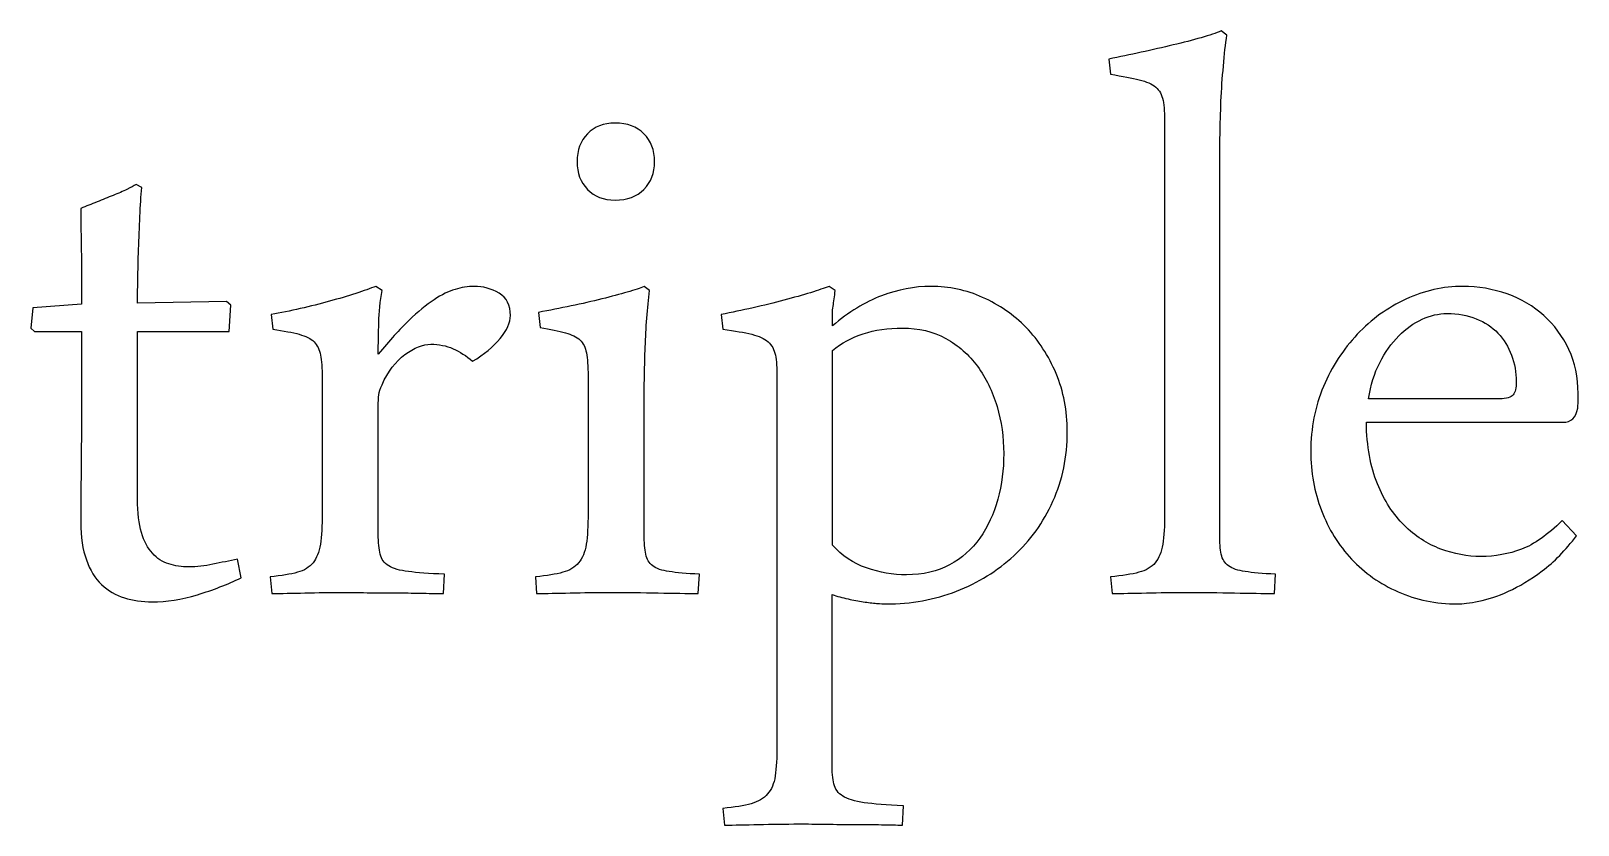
# Model space of a CAD drawing. Extents: x -303 to 288, y -142 to 145.
# Drawn here: x 15.6 to 27.89, y -115.78 to -109.47 of the extents above; entities that cross this region are included whole.
import ezdxf

# ---------------------------------------------------------------- set-up
doc = ezdxf.new("R2010")
doc.units = 0
doc.header["$MEASUREMENT"] = 0
doc.layers.add('LAYER_1', color=7, linetype='CONTINUOUS')

msp = doc.modelspace()

# ---------------------------------------------------------------- linework, layer by layer
at = {"layer": 'LAYER_1', "color": 250}
for points, knots in [([(25.1001, -109.5019), (25.0888, -109.5739), (25.0789, -109.6557), (25.0718, -109.7488), (25.0718, -109.7488), (25.0634, -109.8406), (25.0563, -109.9337), (25.0521, -110.0282), (25.0521, -110.0282), (25.0493, -110.1214), (25.0464, -110.2089), (25.045, -110.2921), (25.045, -110.2921), (25.0436, -110.3754), (25.0422, -110.4403), (25.0422, -110.4911), (25.0422, -110.4911), (25.0422, -110.4911), (25.0422, -113.4671), (25.0422, -113.4671), (25.0422, -113.4671), (25.0422, -113.5334), (25.0464, -113.5856), (25.0549, -113.6265), (25.0549, -113.6265), (25.0634, -113.6661), (25.0817, -113.6971), (25.1128, -113.7197), (25.1128, -113.7197), (25.1424, -113.7408), (25.1875, -113.7564), (25.2454, -113.7648), (25.2454, -113.7648), (25.3033, -113.7733), (25.3823, -113.7804), (25.4853, -113.786), (25.4853, -113.786), (25.4853, -113.786), (25.4768, -113.9384), (25.4768, -113.9384), (25.4768, -113.9384), (25.3879, -113.9384), (25.2835, -113.937), (25.1607, -113.9342), (25.1607, -113.9342), (25.038, -113.9313), (24.9096, -113.9299), (24.7783, -113.9299), (24.7783, -113.9299), (24.6697, -113.9299), (24.5638, -113.9313), (24.4594, -113.9342), (24.4594, -113.9342), (24.355, -113.937), (24.2633, -113.9384), (24.1871, -113.9384), (24.1871, -113.9384), (24.1871, -113.9384), (24.1744, -113.8058), (24.1744, -113.8058), (24.1744, -113.8058), (24.2675, -113.7973), (24.3437, -113.786), (24.4002, -113.7705), (24.4002, -113.7705), (24.4566, -113.7564), (24.4989, -113.731), (24.53, -113.6943), (24.53, -113.6943), (24.5596, -113.659), (24.5794, -113.6096), (24.5892, -113.5475), (24.5892, -113.5475), (24.5991, -113.4854), (24.6048, -113.4022), (24.6048, -113.2978), (24.6048, -113.2978), (24.6048, -113.2978), (24.6048, -110.2089), (24.6048, -110.2089), (24.6048, -110.2089), (24.6048, -110.1298), (24.6005, -110.0663), (24.5921, -110.0212), (24.5921, -110.0212), (24.5836, -109.976), (24.5638, -109.9408), (24.5342, -109.9154), (24.5342, -109.9154), (24.5032, -109.8914), (24.4608, -109.8716), (24.403, -109.8575), (24.403, -109.8575), (24.3465, -109.8448), (24.2703, -109.8293), (24.1744, -109.8123), (24.1744, -109.8123), (24.1744, -109.8123), (24.1617, -109.6924), (24.1617, -109.6924), (24.1617, -109.6924), (24.2449, -109.6755), (24.3296, -109.6585), (24.4185, -109.6388), (24.4185, -109.6388), (24.506, -109.619), (24.5907, -109.6007), (24.6725, -109.5809), (24.6725, -109.5809), (24.7543, -109.5612), (24.8277, -109.5428), (24.894, -109.5231), (24.894, -109.5231), (24.9604, -109.5033), (25.014, -109.4864), (25.0549, -109.4694), (25.0549, -109.4694), (25.0549, -109.4694), (25.1001, -109.5019), (25.1001, -109.5019)], [0, 0, 0, 0, 0.0322581, 0.0322581, 0.0322581, 0.0322581, 0.0645161, 0.0645161, 0.0645161, 0.0645161, 0.0967742, 0.0967742, 0.0967742, 0.0967742, 0.1290323, 0.1290323, 0.1290323, 0.1290323, 0.1612903, 0.1612903, 0.1612903, 0.1612903, 0.1935484, 0.1935484, 0.1935484, 0.1935484, 0.2258065, 0.2258065, 0.2258065, 0.2258065, 0.2580645, 0.2580645, 0.2580645, 0.2580645, 0.2903226, 0.2903226, 0.2903226, 0.2903226, 0.3225806, 0.3225806, 0.3225806, 0.3225806, 0.3548387, 0.3548387, 0.3548387, 0.3548387, 0.3870968, 0.3870968, 0.3870968, 0.3870968, 0.4193548, 0.4193548, 0.4193548, 0.4193548, 0.4516129, 0.4516129, 0.4516129, 0.4516129, 0.483871, 0.483871, 0.483871, 0.483871, 0.516129, 0.516129, 0.516129, 0.516129, 0.5483871, 0.5483871, 0.5483871, 0.5483871, 0.5806452, 0.5806452, 0.5806452, 0.5806452, 0.6129032, 0.6129032, 0.6129032, 0.6129032, 0.6451613, 0.6451613, 0.6451613, 0.6451613, 0.6774194, 0.6774194, 0.6774194, 0.6774194, 0.7096774, 0.7096774, 0.7096774, 0.7096774, 0.7419355, 0.7419355, 0.7419355, 0.7419355, 0.7741935, 0.7741935, 0.7741935, 0.7741935, 0.8064516, 0.8064516, 0.8064516, 0.8064516, 0.8387097, 0.8387097, 0.8387097, 0.8387097, 0.8709677, 0.8709677, 0.8709677, 0.8709677, 0.9032258, 0.9032258, 0.9032258, 0.9032258, 0.9354839, 0.9354839, 0.9354839, 0.9354839, 1, 1, 1, 1]), ([(19.9355, -110.5066), (19.9355, -110.4163), (19.9637, -110.3429), (20.0187, -110.2865), (20.0187, -110.2865), (20.0738, -110.23), (20.1471, -110.2018), (20.2374, -110.2018), (20.2374, -110.2018), (20.3348, -110.2018), (20.411, -110.23), (20.4674, -110.2865), (20.4674, -110.2865), (20.5239, -110.3429), (20.5521, -110.4163), (20.5521, -110.5066), (20.5521, -110.5066), (20.5521, -110.5983), (20.5239, -110.6717), (20.4674, -110.7281), (20.4674, -110.7281), (20.411, -110.7846), (20.3348, -110.8128), (20.2374, -110.8128), (20.2374, -110.8128), (20.1471, -110.8128), (20.0738, -110.7846), (20.0187, -110.7281), (20.0187, -110.7281), (19.9637, -110.6717), (19.9355, -110.5983), (19.9355, -110.5066)], [0, 0, 0, 0, 0.1111111, 0.1111111, 0.1111111, 0.1111111, 0.2222222, 0.2222222, 0.2222222, 0.2222222, 0.3333333, 0.3333333, 0.3333333, 0.3333333, 0.4444444, 0.4444444, 0.4444444, 0.4444444, 0.5555556, 0.5555556, 0.5555556, 0.5555556, 0.6666667, 0.6666667, 0.6666667, 0.6666667, 0.7777778, 0.7777778, 0.7777778, 0.7777778, 1, 1, 1, 1]), ([(16.4768, -110.714), (16.4712, -110.7804), (16.4655, -110.8566), (16.4627, -110.9426), (16.4627, -110.9426), (16.4585, -111.0301), (16.4542, -111.1162), (16.4514, -111.2037), (16.4514, -111.2037), (16.4486, -111.2912), (16.4472, -111.3716), (16.4458, -111.4478), (16.4458, -111.4478), (16.4444, -111.524), (16.4429, -111.5847), (16.4429, -111.6313), (16.4429, -111.6313), (16.4429, -111.6313), (17.1499, -111.6186), (17.1499, -111.6186), (17.1499, -111.6186), (17.1499, -111.6186), (17.1838, -111.6482), (17.1838, -111.6482), (17.1838, -111.6482), (17.1838, -111.6482), (17.1711, -111.8584), (17.1711, -111.8584), (17.1711, -111.8584), (17.1711, -111.8584), (16.4429, -111.8584), (16.4429, -111.8584), (16.4429, -111.8584), (16.4429, -111.8584), (16.4429, -113.1905), (16.4429, -113.1905), (16.4429, -113.1905), (16.4429, -113.2978), (16.4542, -113.3852), (16.474, -113.4544), (16.474, -113.4544), (16.4952, -113.5235), (16.5234, -113.5786), (16.5615, -113.6195), (16.5615, -113.6195), (16.5982, -113.6618), (16.6419, -113.69), (16.6913, -113.7042), (16.6913, -113.7042), (16.7407, -113.7197), (16.7943, -113.7281), (16.8522, -113.7281), (16.8522, -113.7281), (16.9128, -113.7281), (16.9763, -113.7211), (17.0427, -113.707), (17.0427, -113.707), (17.109, -113.6929), (17.1739, -113.6788), (17.2374, -113.6661), (17.2374, -113.6661), (17.2374, -113.6661), (17.2656, -113.8142), (17.2656, -113.8142), (17.2656, -113.8142), (17.1584, -113.8664), (17.0427, -113.9116), (16.9185, -113.9483), (16.9185, -113.9483), (16.7943, -113.9864), (16.6744, -114.0047), (16.5587, -114.0047), (16.5587, -114.0047), (16.4796, -114.0047), (16.4048, -113.9948), (16.3385, -113.9737), (16.3385, -113.9737), (16.2708, -113.9525), (16.2101, -113.9172), (16.1579, -113.8678), (16.1579, -113.8678), (16.1057, -113.8185), (16.0648, -113.7535), (16.0366, -113.6717), (16.0366, -113.6717), (16.0069, -113.5899), (15.9928, -113.4911), (15.9928, -113.3725), (15.9928, -113.3725), (15.9928, -113.3725), (15.9928, -113.2611), (15.9928, -113.2611), (15.9928, -113.2611), (15.9928, -113.2103), (15.9928, -113.1313), (15.9942, -113.0212), (15.9942, -113.0212), (15.9956, -112.9097), (15.997, -112.763), (15.997, -112.5781), (15.997, -112.5781), (15.997, -112.5781), (15.997, -111.8584), (15.997, -111.8584), (15.997, -111.8584), (15.997, -111.8584), (15.6245, -111.8584), (15.6245, -111.8584), (15.6245, -111.8584), (15.6245, -111.8584), (15.5963, -111.8302), (15.5963, -111.8302), (15.5963, -111.8302), (15.5963, -111.8302), (15.6118, -111.6694), (15.6118, -111.6694), (15.6118, -111.6694), (15.6118, -111.6694), (15.997, -111.6397), (15.997, -111.6397), (15.997, -111.6397), (15.997, -111.6397), (15.997, -111.2968), (15.997, -111.2968), (15.997, -111.2968), (15.997, -111.2277), (15.9956, -111.1571), (15.9942, -111.0866), (15.9942, -111.0866), (15.9928, -111.0146), (15.9928, -110.9455), (15.9928, -110.8791), (15.9928, -110.8791), (16.0337, -110.8622), (16.0775, -110.8453), (16.1212, -110.8269), (16.1212, -110.8269), (16.165, -110.81), (16.2073, -110.7916), (16.2496, -110.7761), (16.2496, -110.7761), (16.2905, -110.7592), (16.3272, -110.7437), (16.3583, -110.7281), (16.3583, -110.7281), (16.3907, -110.7126), (16.4147, -110.6999), (16.4317, -110.6886), (16.4317, -110.6886), (16.4317, -110.6886), (16.4768, -110.714), (16.4768, -110.714)], [0, 0, 0, 0, 0.025641, 0.025641, 0.025641, 0.025641, 0.0512821, 0.0512821, 0.0512821, 0.0512821, 0.0769231, 0.0769231, 0.0769231, 0.0769231, 0.1025641, 0.1025641, 0.1025641, 0.1025641, 0.1282051, 0.1282051, 0.1282051, 0.1282051, 0.1538462, 0.1538462, 0.1538462, 0.1538462, 0.1794872, 0.1794872, 0.1794872, 0.1794872, 0.2051282, 0.2051282, 0.2051282, 0.2051282, 0.2307692, 0.2307692, 0.2307692, 0.2307692, 0.2564103, 0.2564103, 0.2564103, 0.2564103, 0.2820513, 0.2820513, 0.2820513, 0.2820513, 0.3076923, 0.3076923, 0.3076923, 0.3076923, 0.3333333, 0.3333333, 0.3333333, 0.3333333, 0.3589744, 0.3589744, 0.3589744, 0.3589744, 0.3846154, 0.3846154, 0.3846154, 0.3846154, 0.4102564, 0.4102564, 0.4102564, 0.4102564, 0.4358974, 0.4358974, 0.4358974, 0.4358974, 0.4615385, 0.4615385, 0.4615385, 0.4615385, 0.4871795, 0.4871795, 0.4871795, 0.4871795, 0.5128205, 0.5128205, 0.5128205, 0.5128205, 0.5384615, 0.5384615, 0.5384615, 0.5384615, 0.5641026, 0.5641026, 0.5641026, 0.5641026, 0.5897436, 0.5897436, 0.5897436, 0.5897436, 0.6153846, 0.6153846, 0.6153846, 0.6153846, 0.6410256, 0.6410256, 0.6410256, 0.6410256, 0.6666667, 0.6666667, 0.6666667, 0.6666667, 0.6923077, 0.6923077, 0.6923077, 0.6923077, 0.7179487, 0.7179487, 0.7179487, 0.7179487, 0.7435897, 0.7435897, 0.7435897, 0.7435897, 0.7692308, 0.7692308, 0.7692308, 0.7692308, 0.7948718, 0.7948718, 0.7948718, 0.7948718, 0.8205128, 0.8205128, 0.8205128, 0.8205128, 0.8461538, 0.8461538, 0.8461538, 0.8461538, 0.8717949, 0.8717949, 0.8717949, 0.8717949, 0.8974359, 0.8974359, 0.8974359, 0.8974359, 0.9230769, 0.9230769, 0.9230769, 0.9230769, 0.9487179, 0.9487179, 0.9487179, 0.9487179, 1, 1, 1, 1]), ([(18.8743, -113.9384), (18.8291, -113.9384), (18.7769, -113.9384), (18.7148, -113.937), (18.7148, -113.937), (18.6527, -113.9356), (18.585, -113.9342), (18.5144, -113.9342), (18.5144, -113.9342), (18.4425, -113.9342), (18.3691, -113.9342), (18.2943, -113.9328), (18.2943, -113.9328), (18.2209, -113.9313), (18.1504, -113.9299), (18.084, -113.9299), (18.084, -113.9299), (17.9768, -113.9299), (17.8738, -113.9313), (17.7736, -113.9342), (17.7736, -113.9342), (17.6748, -113.937), (17.5859, -113.9384), (17.5097, -113.9384), (17.5097, -113.9384), (17.5097, -113.9384), (17.497, -113.8058), (17.497, -113.8058), (17.497, -113.8058), (17.5873, -113.7973), (17.6607, -113.786), (17.7143, -113.7705), (17.7143, -113.7705), (17.768, -113.7564), (17.8089, -113.731), (17.8385, -113.6943), (17.8385, -113.6943), (17.8667, -113.659), (17.8865, -113.6096), (17.8964, -113.5475), (17.8964, -113.5475), (17.9048, -113.4854), (17.9105, -113.4022), (17.9105, -113.2978), (17.9105, -113.2978), (17.9105, -113.2978), (17.9105, -112.2267), (17.9105, -112.2267), (17.9105, -112.2267), (17.9105, -112.1491), (17.9063, -112.0884), (17.8978, -112.0447), (17.8978, -112.0447), (17.8893, -112.001), (17.8724, -111.9657), (17.8456, -111.9389), (17.8456, -111.9389), (17.8202, -111.9135), (17.7807, -111.8937), (17.7285, -111.8796), (17.7285, -111.8796), (17.6762, -111.8655), (17.6057, -111.8514), (17.5182, -111.8387), (17.5182, -111.8387), (17.5182, -111.8387), (17.5055, -111.723), (17.5055, -111.723), (17.5055, -111.723), (17.5803, -111.7089), (17.6565, -111.6933), (17.7369, -111.675), (17.7369, -111.675), (17.8159, -111.6567), (17.8936, -111.6383), (17.9683, -111.6171), (17.9683, -111.6171), (18.0431, -111.596), (18.1123, -111.5762), (18.1772, -111.5551), (18.1772, -111.5551), (18.2421, -111.5339), (18.2943, -111.5155), (18.3366, -111.4986), (18.3366, -111.4986), (18.3366, -111.4986), (18.386, -111.5325), (18.386, -111.5325), (18.386, -111.5325), (18.3719, -111.6171), (18.3634, -111.7032), (18.3606, -111.7865), (18.3606, -111.7865), (18.3578, -111.8711), (18.3564, -111.9544), (18.3564, -112.0362), (18.3564, -112.0362), (18.4453, -111.929), (18.5257, -111.8401), (18.5991, -111.7695), (18.5991, -111.7695), (18.6711, -111.7004), (18.7388, -111.6454), (18.7995, -111.6044), (18.7995, -111.6044), (18.8602, -111.5649), (18.9152, -111.5367), (18.966, -111.5226), (18.966, -111.5226), (19.0182, -111.5071), (19.0676, -111.4986), (19.117, -111.4986), (19.117, -111.4986), (19.1889, -111.4986), (19.2553, -111.517), (19.3159, -111.5536), (19.3159, -111.5536), (19.3766, -111.5889), (19.4063, -111.6482), (19.4063, -111.7314), (19.4063, -111.7314), (19.4063, -111.7865), (19.3794, -111.8471), (19.3244, -111.9121), (19.3244, -111.9121), (19.2694, -111.9784), (19.196, -112.0391), (19.1057, -112.0941), (19.1057, -112.0941), (19.0549, -112.0503), (19.0041, -112.0165), (18.9505, -111.9939), (18.9505, -111.9939), (18.8968, -111.9699), (18.8376, -111.9586), (18.7741, -111.9586), (18.7741, -111.9586), (18.7106, -111.9586), (18.6414, -111.9854), (18.5681, -112.0405), (18.5681, -112.0405), (18.4933, -112.0955), (18.4326, -112.1759), (18.386, -112.2804), (18.386, -112.2804), (18.3719, -112.3114), (18.3634, -112.3382), (18.3606, -112.3608), (18.3606, -112.3608), (18.3578, -112.3848), (18.3564, -112.4158), (18.3564, -112.4539), (18.3564, -112.4539), (18.3564, -112.4539), (18.3564, -113.4671), (18.3564, -113.4671), (18.3564, -113.4671), (18.3564, -113.5334), (18.362, -113.5856), (18.3719, -113.6265), (18.3719, -113.6265), (18.3804, -113.6661), (18.403, -113.6971), (18.4396, -113.7197), (18.4396, -113.7197), (18.4749, -113.7408), (18.5271, -113.7564), (18.5963, -113.7648), (18.5963, -113.7648), (18.6654, -113.7733), (18.76, -113.7804), (18.8813, -113.786), (18.8813, -113.786), (18.8813, -113.786), (18.8743, -113.9384), (18.8743, -113.9384)], [0, 0, 0, 0, 0.0222222, 0.0222222, 0.0222222, 0.0222222, 0.0444444, 0.0444444, 0.0444444, 0.0444444, 0.0666667, 0.0666667, 0.0666667, 0.0666667, 0.0888889, 0.0888889, 0.0888889, 0.0888889, 0.1111111, 0.1111111, 0.1111111, 0.1111111, 0.1333333, 0.1333333, 0.1333333, 0.1333333, 0.1555556, 0.1555556, 0.1555556, 0.1555556, 0.1777778, 0.1777778, 0.1777778, 0.1777778, 0.2, 0.2, 0.2, 0.2, 0.2222222, 0.2222222, 0.2222222, 0.2222222, 0.2444444, 0.2444444, 0.2444444, 0.2444444, 0.2666667, 0.2666667, 0.2666667, 0.2666667, 0.2888889, 0.2888889, 0.2888889, 0.2888889, 0.3111111, 0.3111111, 0.3111111, 0.3111111, 0.3333333, 0.3333333, 0.3333333, 0.3333333, 0.3555556, 0.3555556, 0.3555556, 0.3555556, 0.3777778, 0.3777778, 0.3777778, 0.3777778, 0.4, 0.4, 0.4, 0.4, 0.4222222, 0.4222222, 0.4222222, 0.4222222, 0.4444444, 0.4444444, 0.4444444, 0.4444444, 0.4666667, 0.4666667, 0.4666667, 0.4666667, 0.4888889, 0.4888889, 0.4888889, 0.4888889, 0.5111111, 0.5111111, 0.5111111, 0.5111111, 0.5333333, 0.5333333, 0.5333333, 0.5333333, 0.5555556, 0.5555556, 0.5555556, 0.5555556, 0.5777778, 0.5777778, 0.5777778, 0.5777778, 0.6, 0.6, 0.6, 0.6, 0.6222222, 0.6222222, 0.6222222, 0.6222222, 0.6444444, 0.6444444, 0.6444444, 0.6444444, 0.6666667, 0.6666667, 0.6666667, 0.6666667, 0.6888889, 0.6888889, 0.6888889, 0.6888889, 0.7111111, 0.7111111, 0.7111111, 0.7111111, 0.7333333, 0.7333333, 0.7333333, 0.7333333, 0.7555556, 0.7555556, 0.7555556, 0.7555556, 0.7777778, 0.7777778, 0.7777778, 0.7777778, 0.8, 0.8, 0.8, 0.8, 0.8222222, 0.8222222, 0.8222222, 0.8222222, 0.8444444, 0.8444444, 0.8444444, 0.8444444, 0.8666667, 0.8666667, 0.8666667, 0.8666667, 0.8888889, 0.8888889, 0.8888889, 0.8888889, 0.9111111, 0.9111111, 0.9111111, 0.9111111, 0.9333333, 0.9333333, 0.9333333, 0.9333333, 0.9555556, 0.9555556, 0.9555556, 0.9555556, 1, 1, 1, 1]), ([(20.8992, -113.9384), (20.8118, -113.9384), (20.7045, -113.937), (20.5803, -113.9342), (20.5803, -113.9342), (20.4576, -113.9313), (20.3292, -113.9299), (20.1965, -113.9299), (20.1965, -113.9299), (20.0893, -113.9299), (19.9849, -113.9313), (19.8818, -113.9342), (19.8818, -113.9342), (19.7802, -113.937), (19.6913, -113.9384), (19.6137, -113.9384), (19.6137, -113.9384), (19.6137, -113.9384), (19.6053, -113.8058), (19.6053, -113.8058), (19.6053, -113.8058), (19.697, -113.7973), (19.769, -113.786), (19.8226, -113.7705), (19.8226, -113.7705), (19.8762, -113.7564), (19.9185, -113.731), (19.9482, -113.6943), (19.9482, -113.6943), (19.9792, -113.659), (19.999, -113.6096), (20.0088, -113.5475), (20.0088, -113.5475), (20.0187, -113.4854), (20.023, -113.4022), (20.023, -113.2978), (20.023, -113.2978), (20.023, -113.2978), (20.023, -112.2098), (20.023, -112.2098), (20.023, -112.2098), (20.023, -112.1336), (20.0187, -112.0729), (20.0103, -112.0278), (20.0103, -112.0278), (20.0018, -111.984), (19.9849, -111.9502), (19.9595, -111.9248), (19.9595, -111.9248), (19.9326, -111.9008), (19.8945, -111.881), (19.8437, -111.8669), (19.8437, -111.8669), (19.7915, -111.8528), (19.7252, -111.8401), (19.642, -111.826), (19.642, -111.826), (19.642, -111.826), (19.6307, -111.706), (19.6307, -111.706), (19.6307, -111.706), (19.7153, -111.6891), (19.8014, -111.6722), (19.8889, -111.6538), (19.8889, -111.6538), (19.975, -111.6369), (20.0568, -111.6171), (20.133, -111.5988), (20.133, -111.5988), (20.2078, -111.579), (20.2755, -111.5607), (20.3348, -111.5452), (20.3348, -111.5452), (20.3941, -111.5282), (20.4392, -111.5127), (20.4689, -111.4986), (20.4689, -111.4986), (20.4689, -111.4986), (20.5112, -111.5325), (20.5112, -111.5325), (20.5112, -111.5325), (20.5027, -111.6016), (20.4957, -111.6736), (20.49, -111.7512), (20.49, -111.7512), (20.4844, -111.8288), (20.4801, -111.905), (20.4773, -111.9812), (20.4773, -111.9812), (20.4745, -112.0574), (20.4731, -112.128), (20.4717, -112.1957), (20.4717, -112.1957), (20.4703, -112.2634), (20.4689, -112.3213), (20.4689, -112.3721), (20.4689, -112.3721), (20.4689, -112.3721), (20.4689, -113.4671), (20.4689, -113.4671), (20.4689, -113.4671), (20.4689, -113.5334), (20.4731, -113.5856), (20.4816, -113.6265), (20.4816, -113.6265), (20.49, -113.6661), (20.5084, -113.6971), (20.538, -113.7197), (20.538, -113.7197), (20.5662, -113.7408), (20.61, -113.7564), (20.6678, -113.7648), (20.6678, -113.7648), (20.7257, -113.7733), (20.8061, -113.7804), (20.9077, -113.786), (20.9077, -113.786), (20.9077, -113.786), (20.8992, -113.9384), (20.8992, -113.9384)], [0, 0, 0, 0, 0.0322581, 0.0322581, 0.0322581, 0.0322581, 0.0645161, 0.0645161, 0.0645161, 0.0645161, 0.0967742, 0.0967742, 0.0967742, 0.0967742, 0.1290323, 0.1290323, 0.1290323, 0.1290323, 0.1612903, 0.1612903, 0.1612903, 0.1612903, 0.1935484, 0.1935484, 0.1935484, 0.1935484, 0.2258065, 0.2258065, 0.2258065, 0.2258065, 0.2580645, 0.2580645, 0.2580645, 0.2580645, 0.2903226, 0.2903226, 0.2903226, 0.2903226, 0.3225806, 0.3225806, 0.3225806, 0.3225806, 0.3548387, 0.3548387, 0.3548387, 0.3548387, 0.3870968, 0.3870968, 0.3870968, 0.3870968, 0.4193548, 0.4193548, 0.4193548, 0.4193548, 0.4516129, 0.4516129, 0.4516129, 0.4516129, 0.483871, 0.483871, 0.483871, 0.483871, 0.516129, 0.516129, 0.516129, 0.516129, 0.5483871, 0.5483871, 0.5483871, 0.5483871, 0.5806452, 0.5806452, 0.5806452, 0.5806452, 0.6129032, 0.6129032, 0.6129032, 0.6129032, 0.6451613, 0.6451613, 0.6451613, 0.6451613, 0.6774194, 0.6774194, 0.6774194, 0.6774194, 0.7096774, 0.7096774, 0.7096774, 0.7096774, 0.7419355, 0.7419355, 0.7419355, 0.7419355, 0.7741935, 0.7741935, 0.7741935, 0.7741935, 0.8064516, 0.8064516, 0.8064516, 0.8064516, 0.8387097, 0.8387097, 0.8387097, 0.8387097, 0.8709677, 0.8709677, 0.8709677, 0.8709677, 0.9032258, 0.9032258, 0.9032258, 0.9032258, 0.9354839, 0.9354839, 0.9354839, 0.9354839, 1, 1, 1, 1]), ([(21.9872, -111.5325), (21.9816, -111.579), (21.9759, -111.62), (21.9703, -111.6567), (21.9703, -111.6567), (21.9646, -111.6919), (21.9632, -111.7441), (21.966, -111.8133), (21.966, -111.8133), (22.093, -111.7032), (22.2229, -111.6228), (22.3555, -111.5734), (22.3555, -111.5734), (22.4867, -111.524), (22.618, -111.4986), (22.7478, -111.4986), (22.7478, -111.4986), (22.8917, -111.4986), (23.0286, -111.5282), (23.1584, -111.5861), (23.1584, -111.5861), (23.2896, -111.644), (23.4054, -111.7244), (23.5041, -111.826), (23.5041, -111.826), (23.6029, -111.9276), (23.6833, -112.0503), (23.7426, -112.1915), (23.7426, -112.1915), (23.8019, -112.334), (23.8315, -112.4878), (23.8315, -112.6529), (23.8315, -112.6529), (23.8315, -112.8533), (23.7934, -113.0381), (23.7172, -113.206), (23.7172, -113.206), (23.641, -113.3754), (23.538, -113.5193), (23.4068, -113.6392), (23.4068, -113.6392), (23.2755, -113.7592), (23.1245, -113.8523), (22.951, -113.9201), (22.951, -113.9201), (22.776, -113.9878), (22.5912, -114.0217), (22.3922, -114.0217), (22.3922, -114.0217), (22.3724, -114.0217), (22.347, -114.0202), (22.316, -114.0174), (22.316, -114.0174), (22.2835, -114.0146), (22.2483, -114.0104), (22.2102, -114.0047), (22.2102, -114.0047), (22.1721, -113.9991), (22.1311, -113.992), (22.0888, -113.9821), (22.0888, -113.9821), (22.0451, -113.9723), (22.0041, -113.961), (21.9618, -113.9469), (21.9618, -113.9469), (21.9618, -113.9469), (21.9618, -115.2902), (21.9618, -115.2902), (21.9618, -115.2902), (21.9618, -115.3566), (21.9674, -115.4102), (21.9773, -115.4511), (21.9773, -115.4511), (21.9858, -115.4934), (22.0098, -115.5259), (22.0465, -115.5485), (22.0465, -115.5485), (22.0846, -115.5725), (22.141, -115.5894), (22.2172, -115.6007), (22.2172, -115.6007), (22.292, -115.612), (22.3964, -115.619), (22.5291, -115.6247), (22.5291, -115.6247), (22.5291, -115.6247), (22.5206, -115.7785), (22.5206, -115.7785), (22.5206, -115.7785), (22.4769, -115.7785), (22.4218, -115.7771), (22.3555, -115.7757), (22.3555, -115.7757), (22.2892, -115.7742), (22.2172, -115.7742), (22.1396, -115.7742), (22.1396, -115.7742), (22.0662, -115.7742), (21.99, -115.7728), (21.9124, -115.7714), (21.9124, -115.7714), (21.8362, -115.77), (21.7642, -115.77), (21.6979, -115.77), (21.6979, -115.77), (21.5907, -115.77), (21.4834, -115.7714), (21.379, -115.7742), (21.379, -115.7742), (21.2746, -115.7771), (21.1843, -115.7785), (21.1067, -115.7785), (21.1067, -115.7785), (21.1067, -115.7785), (21.094, -115.6458), (21.094, -115.6458), (21.094, -115.6458), (21.1885, -115.6374), (21.2633, -115.6247), (21.3198, -115.6091), (21.3198, -115.6091), (21.3762, -115.5922), (21.4199, -115.5668), (21.4496, -115.5315), (21.4496, -115.5315), (21.4806, -115.4977), (21.5004, -115.4497), (21.5103, -115.3876), (21.5103, -115.3876), (21.5187, -115.3255), (21.5244, -115.2423), (21.5244, -115.1378), (21.5244, -115.1378), (21.5244, -115.1378), (21.5244, -112.2267), (21.5244, -112.2267), (21.5244, -112.2267), (21.5244, -112.1491), (21.5201, -112.0884), (21.5117, -112.0447), (21.5117, -112.0447), (21.5032, -112.001), (21.4834, -111.9657), (21.4538, -111.9389), (21.4538, -111.9389), (21.4242, -111.9135), (21.3804, -111.8937), (21.324, -111.8796), (21.324, -111.8796), (21.2675, -111.8655), (21.1899, -111.8514), (21.094, -111.8387), (21.094, -111.8387), (21.094, -111.8387), (21.0813, -111.723), (21.0813, -111.723), (21.0813, -111.723), (21.1645, -111.706), (21.2478, -111.6877), (21.3339, -111.6694), (21.3339, -111.6694), (21.4199, -111.6496), (21.5018, -111.6298), (21.5794, -111.6087), (21.5794, -111.6087), (21.6584, -111.5875), (21.729, -111.5678), (21.7911, -111.5494), (21.7911, -111.5494), (21.8531, -111.5297), (21.9011, -111.5127), (21.9378, -111.4986), (21.9378, -111.4986), (21.9378, -111.4986), (21.9872, -111.5325), (21.9872, -111.5325)], [0, 0, 0, 0, 0.0222222, 0.0222222, 0.0222222, 0.0222222, 0.0444444, 0.0444444, 0.0444444, 0.0444444, 0.0666667, 0.0666667, 0.0666667, 0.0666667, 0.0888889, 0.0888889, 0.0888889, 0.0888889, 0.1111111, 0.1111111, 0.1111111, 0.1111111, 0.1333333, 0.1333333, 0.1333333, 0.1333333, 0.1555556, 0.1555556, 0.1555556, 0.1555556, 0.1777778, 0.1777778, 0.1777778, 0.1777778, 0.2, 0.2, 0.2, 0.2, 0.2222222, 0.2222222, 0.2222222, 0.2222222, 0.2444444, 0.2444444, 0.2444444, 0.2444444, 0.2666667, 0.2666667, 0.2666667, 0.2666667, 0.2888889, 0.2888889, 0.2888889, 0.2888889, 0.3111111, 0.3111111, 0.3111111, 0.3111111, 0.3333333, 0.3333333, 0.3333333, 0.3333333, 0.3555556, 0.3555556, 0.3555556, 0.3555556, 0.3777778, 0.3777778, 0.3777778, 0.3777778, 0.4, 0.4, 0.4, 0.4, 0.4222222, 0.4222222, 0.4222222, 0.4222222, 0.4444444, 0.4444444, 0.4444444, 0.4444444, 0.4666667, 0.4666667, 0.4666667, 0.4666667, 0.4888889, 0.4888889, 0.4888889, 0.4888889, 0.5111111, 0.5111111, 0.5111111, 0.5111111, 0.5333333, 0.5333333, 0.5333333, 0.5333333, 0.5555556, 0.5555556, 0.5555556, 0.5555556, 0.5777778, 0.5777778, 0.5777778, 0.5777778, 0.6, 0.6, 0.6, 0.6, 0.6222222, 0.6222222, 0.6222222, 0.6222222, 0.6444444, 0.6444444, 0.6444444, 0.6444444, 0.6666667, 0.6666667, 0.6666667, 0.6666667, 0.6888889, 0.6888889, 0.6888889, 0.6888889, 0.7111111, 0.7111111, 0.7111111, 0.7111111, 0.7333333, 0.7333333, 0.7333333, 0.7333333, 0.7555556, 0.7555556, 0.7555556, 0.7555556, 0.7777778, 0.7777778, 0.7777778, 0.7777778, 0.8, 0.8, 0.8, 0.8, 0.8222222, 0.8222222, 0.8222222, 0.8222222, 0.8444444, 0.8444444, 0.8444444, 0.8444444, 0.8666667, 0.8666667, 0.8666667, 0.8666667, 0.8888889, 0.8888889, 0.8888889, 0.8888889, 0.9111111, 0.9111111, 0.9111111, 0.9111111, 0.9333333, 0.9333333, 0.9333333, 0.9333333, 0.9555556, 0.9555556, 0.9555556, 0.9555556, 1, 1, 1, 1]), ([(27.8785, -113.4798), (27.7896, -113.5955), (27.6993, -113.6886), (27.6047, -113.7592), (27.6047, -113.7592), (27.5116, -113.8283), (27.4213, -113.8834), (27.3366, -113.9215), (27.3366, -113.9215), (27.2505, -113.961), (27.1729, -113.9864), (27.101, -114.0005), (27.101, -114.0005), (27.029, -114.0146), (26.9726, -114.0217), (26.9316, -114.0217), (26.9316, -114.0217), (26.7609, -114.0217), (26.6028, -113.9892), (26.4603, -113.9257), (26.4603, -113.9257), (26.3164, -113.8622), (26.1936, -113.7761), (26.0906, -113.6661), (26.0906, -113.6661), (25.9862, -113.556), (25.9072, -113.4262), (25.8507, -113.2794), (25.8507, -113.2794), (25.7943, -113.1313), (25.7661, -112.9746), (25.7661, -112.8095), (25.7661, -112.8095), (25.7661, -112.6247), (25.7999, -112.4539), (25.8663, -112.2945), (25.8663, -112.2945), (25.934, -112.1364), (26.0243, -111.9981), (26.1358, -111.8796), (26.1358, -111.8796), (26.2473, -111.7611), (26.3757, -111.6679), (26.5224, -111.6002), (26.5224, -111.6002), (26.6678, -111.5325), (26.8187, -111.4986), (26.9726, -111.4986), (26.9726, -111.4986), (27.0967, -111.4986), (27.2139, -111.5198), (27.3267, -111.5593), (27.3267, -111.5593), (27.4382, -111.5988), (27.5356, -111.6567), (27.6174, -111.7314), (27.6174, -111.7314), (27.7007, -111.8048), (27.767, -111.8951), (27.8164, -111.9995), (27.8164, -111.9995), (27.8658, -112.104), (27.8898, -112.2211), (27.8898, -112.3509), (27.8898, -112.3509), (27.8898, -112.3509), (27.8898, -112.4088), (27.8898, -112.4088), (27.8898, -112.4088), (27.8898, -112.4088), (27.8869, -112.4666), (27.8869, -112.4666), (27.8869, -112.4666), (27.8728, -112.5414), (27.8333, -112.5781), (27.7712, -112.5781), (27.7712, -112.5781), (27.7712, -112.5781), (26.2077, -112.5781), (26.2077, -112.5781), (26.2077, -112.5781), (26.2106, -112.7686), (26.2402, -112.9309), (26.2952, -113.0663), (26.2952, -113.0663), (26.3503, -113.2018), (26.4208, -113.3119), (26.5083, -113.3965), (26.5083, -113.3965), (26.5944, -113.4826), (26.6917, -113.5447), (26.799, -113.5856), (26.799, -113.5856), (26.9062, -113.6251), (27.0121, -113.6449), (27.1179, -113.6449), (27.1179, -113.6449), (27.2308, -113.6449), (27.338, -113.6251), (27.4396, -113.587), (27.4396, -113.587), (27.5412, -113.5489), (27.6499, -113.4727), (27.7628, -113.3598), (27.7628, -113.3598), (27.7628, -113.3598), (27.8785, -113.4798), (27.8785, -113.4798)], [0, 0, 0, 0, 0.0357143, 0.0357143, 0.0357143, 0.0357143, 0.0714286, 0.0714286, 0.0714286, 0.0714286, 0.1071429, 0.1071429, 0.1071429, 0.1071429, 0.1428571, 0.1428571, 0.1428571, 0.1428571, 0.1785714, 0.1785714, 0.1785714, 0.1785714, 0.2142857, 0.2142857, 0.2142857, 0.2142857, 0.25, 0.25, 0.25, 0.25, 0.2857143, 0.2857143, 0.2857143, 0.2857143, 0.3214286, 0.3214286, 0.3214286, 0.3214286, 0.3571429, 0.3571429, 0.3571429, 0.3571429, 0.3928571, 0.3928571, 0.3928571, 0.3928571, 0.4285714, 0.4285714, 0.4285714, 0.4285714, 0.4642857, 0.4642857, 0.4642857, 0.4642857, 0.5, 0.5, 0.5, 0.5, 0.5357143, 0.5357143, 0.5357143, 0.5357143, 0.5714286, 0.5714286, 0.5714286, 0.5714286, 0.6071429, 0.6071429, 0.6071429, 0.6071429, 0.6428571, 0.6428571, 0.6428571, 0.6428571, 0.6785714, 0.6785714, 0.6785714, 0.6785714, 0.7142857, 0.7142857, 0.7142857, 0.7142857, 0.75, 0.75, 0.75, 0.75, 0.7857143, 0.7857143, 0.7857143, 0.7857143, 0.8214286, 0.8214286, 0.8214286, 0.8214286, 0.8571429, 0.8571429, 0.8571429, 0.8571429, 0.8928571, 0.8928571, 0.8928571, 0.8928571, 0.9285714, 0.9285714, 0.9285714, 0.9285714, 1, 1, 1, 1]), ([(27.2661, -112.3918), (27.3211, -112.3918), (27.3578, -112.382), (27.3733, -112.3608), (27.3733, -112.3608), (27.3902, -112.341), (27.3987, -112.3058), (27.3987, -112.2564), (27.3987, -112.2564), (27.3987, -112.1816), (27.386, -112.111), (27.3606, -112.0447), (27.3606, -112.0447), (27.3366, -111.9784), (27.3013, -111.9205), (27.2534, -111.8711), (27.2534, -111.8711), (27.2068, -111.8217), (27.1489, -111.7837), (27.0798, -111.7554), (27.0798, -111.7554), (27.0107, -111.7286), (26.9345, -111.7145), (26.8484, -111.7145), (26.8484, -111.7145), (26.7821, -111.7145), (26.7157, -111.73), (26.6508, -111.7597), (26.6508, -111.7597), (26.5845, -111.7907), (26.5224, -111.8344), (26.4646, -111.8923), (26.4646, -111.8923), (26.4067, -111.9502), (26.3559, -112.0207), (26.3136, -112.1054), (26.3136, -112.1054), (26.2712, -112.1886), (26.2416, -112.2846), (26.2247, -112.3918), (26.2247, -112.3918), (26.2247, -112.3918), (27.2661, -112.3918), (27.2661, -112.3918)], [0, 0, 0, 0, 0.0833333, 0.0833333, 0.0833333, 0.0833333, 0.1666667, 0.1666667, 0.1666667, 0.1666667, 0.25, 0.25, 0.25, 0.25, 0.3333333, 0.3333333, 0.3333333, 0.3333333, 0.4166667, 0.4166667, 0.4166667, 0.4166667, 0.5, 0.5, 0.5, 0.5, 0.5833333, 0.5833333, 0.5833333, 0.5833333, 0.6666667, 0.6666667, 0.6666667, 0.6666667, 0.75, 0.75, 0.75, 0.75, 0.8333333, 0.8333333, 0.8333333, 0.8333333, 1, 1, 1, 1]), ([(21.966, -113.5546), (22.0408, -113.6392), (22.1297, -113.6999), (22.2356, -113.7352), (22.2356, -113.7352), (22.34, -113.7719), (22.4458, -113.7902), (22.5531, -113.7902), (22.5531, -113.7902), (22.6857, -113.7902), (22.8, -113.7634), (22.896, -113.7112), (22.896, -113.7112), (22.9933, -113.659), (23.0723, -113.587), (23.1358, -113.4981), (23.1358, -113.4981), (23.1993, -113.4092), (23.2473, -113.3062), (23.2784, -113.1905), (23.2784, -113.1905), (23.3108, -113.0748), (23.3263, -112.9535), (23.3263, -112.8265), (23.3263, -112.8265), (23.3263, -112.6966), (23.308, -112.5725), (23.2727, -112.4525), (23.2727, -112.4525), (23.2374, -112.3326), (23.1852, -112.2267), (23.1175, -112.1336), (23.1175, -112.1336), (23.0498, -112.0419), (22.9665, -111.9685), (22.8649, -111.9121), (22.8649, -111.9121), (22.7647, -111.857), (22.6504, -111.8302), (22.5206, -111.8302), (22.5206, -111.8302), (22.292, -111.8302), (22.1071, -111.8895), (21.966, -112.008), (21.966, -112.008), (21.966, -112.008), (21.966, -113.5546), (21.966, -113.5546)], [0, 0, 0, 0, 0.0769231, 0.0769231, 0.0769231, 0.0769231, 0.1538462, 0.1538462, 0.1538462, 0.1538462, 0.2307692, 0.2307692, 0.2307692, 0.2307692, 0.3076923, 0.3076923, 0.3076923, 0.3076923, 0.3846154, 0.3846154, 0.3846154, 0.3846154, 0.4615385, 0.4615385, 0.4615385, 0.4615385, 0.5384615, 0.5384615, 0.5384615, 0.5384615, 0.6153846, 0.6153846, 0.6153846, 0.6153846, 0.6923077, 0.6923077, 0.6923077, 0.6923077, 0.7692308, 0.7692308, 0.7692308, 0.7692308, 0.8461538, 0.8461538, 0.8461538, 0.8461538, 1, 1, 1, 1])]:
    msp.add_open_spline(points, degree=3, knots=knots, dxfattribs=at)

doc.saveas('drawing.dxf')
